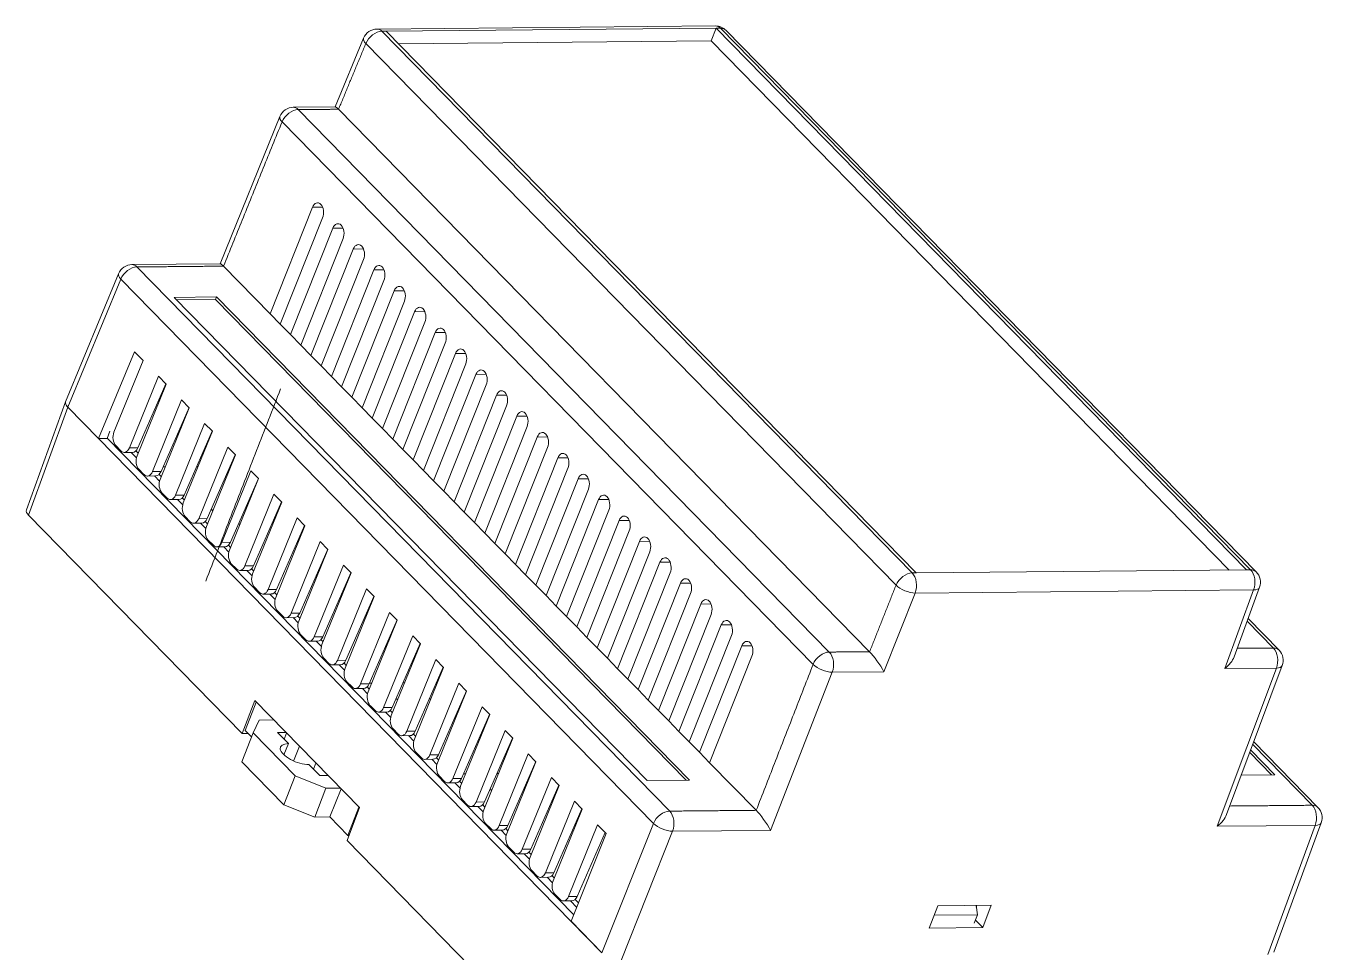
# Model space of a CAD drawing. Header units: millimetres. Extents: x -20636 to -19859, y 14357 to 14654.
# Drawn here: x -20469.1 to -20336.3, y 14415.5 to 14510.3 of the extents above; entities that cross this region are included whole.
import ezdxf

# ---------------------------------------------------------------- set-up
doc = ezdxf.new("R2010")
doc.units = ezdxf.units.MM
doc.layers.add('2', color=7, linetype='Continuous')

msp = doc.modelspace()

# ---------------------------------------------------------------- linework, layer by layer
at = {"layer": '2', "color": 7, "linetype": 'Continuous', "lineweight": 18}
for p, q in [((-20434.467, 14509.068), (-20437.383, 14502.017)), ((-20398.417, 14510.31), (-20433.094, 14509.994)), ((-20378.26, 14454.294), (-20432.588, 14509.76)), ((-20432.177, 14509.769), (-20398.333, 14510.077)), ((-20377.838, 14454.294), (-20432.176, 14509.768)), ((-20398.847, 14508.769), (-20398.333, 14510.077)), ((-20398.332, 14510.076), (-20343.995, 14454.602)), ((-20397.911, 14510.075), (-20343.583, 14454.611)), ((-20343.005, 14454.395), (-20397.332, 14509.859)), ((-20434.248, 14508.506), (-20379.921, 14453.041)), ((-20398.847, 14508.769), (-20430.912, 14508.478)), ((-20398.847, 14508.769), (-20345.772, 14454.584)), ((-20437.356, 14502.017), (-20441.673, 14501.978)), ((-20386.753, 14446.19), (-20441.166, 14501.742)), ((-20437.037, 14501.778), (-20382.627, 14446.229)), ((-20443.05, 14501.041), (-20449.17, 14485.949)), ((-20442.832, 14500.478), (-20388.417, 14444.925)), ((-20439.715, 14491.737), (-20444.051, 14480.835)), ((-20443.004, 14479.766), (-20438.667, 14490.667)), ((-20439.715, 14491.737), (-20438.671, 14491.746)), ((-20437.62, 14489.598), (-20441.957, 14478.697)), ((-20437.62, 14489.598), (-20436.576, 14489.608)), ((-20440.909, 14477.628), (-20436.573, 14488.529)), ((-20435.525, 14487.46), (-20439.862, 14476.558)), ((-20435.525, 14487.46), (-20434.482, 14487.469)), ((-20449.144, 14485.95), (-20458.205, 14485.867)), ((-20403.109, 14429.9), (-20457.698, 14485.631)), ((-20448.827, 14485.711), (-20444.051, 14480.835)), ((-20438.815, 14475.489), (-20434.478, 14486.39)), ((-20433.431, 14485.321), (-20437.767, 14474.42)), ((-20433.431, 14485.321), (-20432.387, 14485.331)), ((-20459.578, 14484.941), (-20465, 14471.832)), ((-20459.359, 14484.379), (-20464.78, 14471.272)), ((-20459.359, 14484.379), (-20404.769, 14428.646)), ((-20436.72, 14473.351), (-20432.383, 14484.252)), ((-20453.871, 14482.514), (-20449.558, 14482.554)), ((-20453.871, 14482.514), (-20405.403, 14433.032)), ((-20449.657, 14482.301), (-20449.558, 14482.554)), ((-20401.09, 14433.071), (-20449.558, 14482.554)), ((-20431.336, 14483.183), (-20435.673, 14472.282)), ((-20431.336, 14483.183), (-20430.292, 14483.192)), ((-20453.627, 14482.264), (-20449.657, 14482.301)), ((-20449.657, 14482.301), (-20401.434, 14433.068)), ((-20434.625, 14471.212), (-20430.289, 14482.113)), ((-20444.051, 14480.835), (-20443.004, 14479.766)), ((-20429.241, 14481.044), (-20433.578, 14470.143)), ((-20432.531, 14469.074), (-20428.194, 14479.975)), ((-20429.241, 14481.044), (-20428.198, 14481.054)), ((-20443.004, 14479.766), (-20441.957, 14478.697)), ((-20441.957, 14478.697), (-20440.909, 14477.628)), ((-20427.147, 14478.906), (-20431.483, 14468.005)), ((-20427.147, 14478.906), (-20426.103, 14478.915)), ((-20440.909, 14477.628), (-20439.862, 14476.558)), ((-20430.436, 14466.935), (-20426.099, 14477.837)), ((-20457.945, 14476.939), (-20461.623, 14468.048)), ((-20460.051, 14468.71), (-20457.073, 14476.048)), ((-20457.945, 14476.939), (-20457.073, 14476.048)), ((-20439.862, 14476.558), (-20438.815, 14475.489)), ((-20425.052, 14476.767), (-20429.389, 14465.866)), ((-20425.052, 14476.767), (-20424.008, 14476.777)), ((-20438.815, 14475.489), (-20437.767, 14474.42)), ((-20428.341, 14464.797), (-20424.005, 14475.698)), ((-20422.957, 14474.629), (-20427.294, 14463.728)), ((-20422.957, 14474.629), (-20421.914, 14474.638)), ((-20455.494, 14474.436), (-20458.472, 14467.098)), ((-20457.683, 14466.292), (-20454.704, 14473.631)), ((-20454.726, 14473.652), (-20457.595, 14467.106)), ((-20455.494, 14474.436), (-20454.704, 14473.631)), ((-20437.767, 14474.42), (-20436.72, 14473.351)), ((-20436.72, 14473.351), (-20435.673, 14472.282)), ((-20426.247, 14462.658), (-20421.91, 14473.56)), ((-20453.126, 14472.019), (-20456.104, 14464.681)), ((-20453.126, 14472.019), (-20452.336, 14471.213)), ((-20435.673, 14472.282), (-20434.625, 14471.212)), ((-20420.863, 14472.49), (-20425.199, 14461.589)), ((-20420.863, 14472.49), (-20419.819, 14472.5)), ((-20465.006, 14471.822), (-20469.016, 14460.752)), ((-20464.782, 14471.272), (-20468.793, 14460.203)), ((-20464.782, 14471.272), (-20410.047, 14415.392)), ((-20461.623, 14468.048), (-20464.78, 14471.272)), ((-20455.43, 14471.842), (-20455.519, 14471.841)), ((-20455.315, 14463.875), (-20452.336, 14471.213)), ((-20452.358, 14471.234), (-20455.226, 14464.689)), ((-20434.625, 14471.212), (-20433.578, 14470.143)), ((-20424.152, 14460.52), (-20419.815, 14471.421)), ((-20450.757, 14469.601), (-20453.736, 14462.263)), ((-20450.757, 14469.601), (-20449.968, 14468.795)), ((-20433.578, 14470.143), (-20432.531, 14469.074)), ((-20418.768, 14470.352), (-20423.105, 14459.451)), ((-20422.057, 14458.381), (-20417.721, 14469.283)), ((-20418.768, 14470.352), (-20417.724, 14470.361)), ((-20460.76, 14468.056), (-20461.623, 14468.048)), ((-20460.46, 14468.811), (-20460.76, 14468.056)), ((-20460.744, 14468.095), (-20412.938, 14419.289)), ((-20452.946, 14461.457), (-20449.968, 14468.795)), ((-20449.989, 14468.817), (-20452.858, 14462.271)), ((-20432.531, 14469.074), (-20431.483, 14468.005)), ((-20431.483, 14468.005), (-20430.436, 14466.935)), ((-20416.673, 14468.213), (-20421.01, 14457.312)), ((-20416.673, 14468.213), (-20415.63, 14468.223)), ((-20459.341, 14466.792), (-20459.867, 14467.329)), ((-20459.001, 14466.636), (-20458.146, 14466.643)), ((-20458.472, 14467.098), (-20457.595, 14467.106)), ((-20458.282, 14466.642), (-20457.744, 14466.094)), ((-20457.795, 14466.805), (-20457.569, 14466.574)), ((-20448.389, 14467.183), (-20451.368, 14459.845)), ((-20448.389, 14467.183), (-20447.6, 14466.377)), ((-20430.436, 14466.935), (-20429.389, 14465.866)), ((-20419.963, 14456.243), (-20415.626, 14467.144)), ((-20450.578, 14459.039), (-20447.6, 14466.377)), ((-20447.621, 14466.399), (-20450.49, 14459.853)), ((-20429.389, 14465.866), (-20428.341, 14464.797)), ((-20414.579, 14466.075), (-20418.915, 14455.174)), ((-20414.579, 14466.075), (-20413.535, 14466.084)), ((-20456.973, 14464.374), (-20457.499, 14464.912)), ((-20456.633, 14464.218), (-20455.778, 14464.226)), ((-20456.104, 14464.681), (-20455.226, 14464.689)), ((-20455.913, 14464.224), (-20455.376, 14463.676)), ((-20455.427, 14464.387), (-20455.2, 14464.155)), ((-20455.024, 14465.149), (-20454.796, 14465.151)), ((-20451.583, 14465.18), (-20451.434, 14465.182)), ((-20446.021, 14464.765), (-20448.999, 14457.427)), ((-20448.21, 14456.621), (-20445.231, 14463.959)), ((-20445.253, 14463.981), (-20448.122, 14457.435)), ((-20446.021, 14464.765), (-20445.231, 14463.959)), ((-20428.341, 14464.797), (-20427.294, 14463.728)), ((-20417.868, 14454.104), (-20413.531, 14465.006)), ((-20412.484, 14463.936), (-20416.821, 14453.035)), ((-20412.484, 14463.936), (-20411.44, 14463.946)), ((-20427.294, 14463.728), (-20426.247, 14462.658)), ((-20426.247, 14462.658), (-20425.199, 14461.589)), ((-20415.773, 14451.966), (-20411.437, 14462.867)), ((-20454.604, 14461.957), (-20455.131, 14462.494)), ((-20454.265, 14461.8), (-20453.41, 14461.808)), ((-20453.736, 14462.263), (-20452.858, 14462.271)), ((-20453.544, 14461.806), (-20453.008, 14461.258)), ((-20453.058, 14461.969), (-20452.832, 14461.738)), ((-20443.653, 14462.347), (-20446.631, 14455.009)), ((-20445.842, 14454.203), (-20442.863, 14461.541)), ((-20442.885, 14461.563), (-20445.753, 14455.017)), ((-20443.653, 14462.347), (-20442.863, 14461.541)), ((-20425.199, 14461.589), (-20424.152, 14460.52)), ((-20410.389, 14461.798), (-20414.726, 14450.897)), ((-20410.389, 14461.798), (-20409.346, 14461.807)), ((-20446.899, 14437.851), (-20468.793, 14460.203)), ((-20452.236, 14459.539), (-20452.762, 14460.076)), ((-20441.284, 14459.929), (-20444.263, 14452.591)), ((-20441.284, 14459.929), (-20440.495, 14459.124)), ((-20424.152, 14460.52), (-20423.105, 14459.451)), ((-20413.679, 14449.827), (-20409.342, 14460.729)), ((-20451.896, 14459.382), (-20451.042, 14459.39)), ((-20451.368, 14459.845), (-20450.49, 14459.853)), ((-20451.176, 14459.388), (-20450.64, 14458.841)), ((-20450.69, 14459.551), (-20450.464, 14459.32)), ((-20443.473, 14451.785), (-20440.495, 14459.124)), ((-20440.516, 14459.145), (-20443.385, 14452.599)), ((-20423.105, 14459.451), (-20422.057, 14458.381)), ((-20408.295, 14459.659), (-20412.631, 14448.758)), ((-20408.295, 14459.659), (-20407.251, 14459.669)), ((-20449.868, 14457.121), (-20450.394, 14457.658)), ((-20448.999, 14457.427), (-20448.122, 14457.435)), ((-20438.916, 14457.512), (-20441.894, 14450.174)), ((-20438.916, 14457.512), (-20438.127, 14456.706)), ((-20422.057, 14458.381), (-20421.01, 14457.312)), ((-20421.01, 14457.312), (-20419.963, 14456.243)), ((-20411.584, 14447.689), (-20407.248, 14458.59)), ((-20406.2, 14457.521), (-20410.537, 14446.62)), ((-20406.2, 14457.521), (-20405.156, 14457.53)), ((-20449.528, 14456.964), (-20448.673, 14456.972)), ((-20448.808, 14456.97), (-20448.272, 14456.423)), ((-20448.322, 14457.134), (-20448.095, 14456.902)), ((-20441.105, 14449.368), (-20438.127, 14456.706)), ((-20438.148, 14456.727), (-20441.017, 14450.182)), ((-20419.963, 14456.243), (-20418.915, 14455.174)), ((-20409.489, 14445.55), (-20405.153, 14456.452)), ((-20447.5, 14454.703), (-20448.026, 14455.24)), ((-20446.631, 14455.009), (-20445.753, 14455.017)), ((-20445.953, 14454.715), (-20445.727, 14454.484)), ((-20436.548, 14455.094), (-20439.526, 14447.756)), ((-20436.548, 14455.094), (-20435.758, 14454.288)), ((-20418.915, 14455.174), (-20417.868, 14454.104)), ((-20404.106, 14455.382), (-20408.442, 14444.481)), ((-20404.106, 14455.382), (-20403.062, 14455.392)), ((-20447.16, 14454.546), (-20446.305, 14454.554)), ((-20446.44, 14454.553), (-20445.904, 14454.005)), ((-20438.737, 14446.95), (-20435.758, 14454.288)), ((-20435.78, 14454.31), (-20438.649, 14447.764)), ((-20417.868, 14454.104), (-20416.821, 14453.035)), ((-20407.395, 14443.412), (-20403.058, 14454.313)), ((-20343.994, 14454.6), (-20377.837, 14454.292)), ((-20445.131, 14452.285), (-20445.658, 14452.823)), ((-20444.791, 14452.129), (-20443.937, 14452.136)), ((-20444.263, 14452.591), (-20443.385, 14452.599)), ((-20444.072, 14452.135), (-20443.535, 14451.587)), ((-20443.585, 14452.298), (-20443.359, 14452.067)), ((-20434.179, 14452.676), (-20437.158, 14445.338)), ((-20434.179, 14452.676), (-20433.39, 14451.87)), ((-20416.821, 14453.035), (-20415.773, 14451.966)), ((-20415.773, 14451.966), (-20414.726, 14450.897)), ((-20402.011, 14453.244), (-20406.347, 14442.343)), ((-20405.3, 14441.273), (-20400.964, 14452.175)), ((-20402.011, 14453.244), (-20400.967, 14453.253)), ((-20377.96, 14452.235), (-20381.168, 14444.178)), ((-20377.96, 14452.235), (-20343.282, 14452.551)), ((-20346.231, 14444.496), (-20343.282, 14452.551)), ((-20345.28, 14445.692), (-20342.668, 14452.83)), ((-20436.369, 14444.532), (-20433.39, 14451.87)), ((-20433.411, 14451.892), (-20436.28, 14445.346)), ((-20414.726, 14450.897), (-20413.679, 14449.827)), ((-20399.916, 14451.105), (-20404.253, 14440.204)), ((-20399.916, 14451.105), (-20398.873, 14451.115)), ((-20442.763, 14449.867), (-20443.289, 14450.405)), ((-20442.423, 14449.711), (-20441.568, 14449.719)), ((-20441.894, 14450.174), (-20441.017, 14450.182)), ((-20441.703, 14449.717), (-20441.167, 14449.169)), ((-20441.217, 14449.88), (-20440.99, 14449.648)), ((-20431.811, 14450.258), (-20434.79, 14442.92)), ((-20434, 14442.114), (-20431.022, 14449.452)), ((-20431.043, 14449.474), (-20433.912, 14442.928)), ((-20431.811, 14450.258), (-20431.022, 14449.452)), ((-20413.679, 14449.827), (-20412.631, 14448.758)), ((-20403.205, 14439.135), (-20398.869, 14450.036)), ((-20343.941, 14449.352), (-20341.249, 14446.604)), ((-20340.67, 14446.388), (-20343.841, 14449.626)), ((-20440.395, 14447.45), (-20440.921, 14447.987)), ((-20412.631, 14448.758), (-20411.584, 14447.689)), ((-20397.822, 14448.967), (-20402.158, 14438.066)), ((-20397.822, 14448.967), (-20396.778, 14448.976)), ((-20440.055, 14447.293), (-20439.2, 14447.301)), ((-20439.526, 14447.756), (-20438.649, 14447.764)), ((-20439.335, 14447.299), (-20438.799, 14446.751)), ((-20438.848, 14447.462), (-20438.622, 14447.231)), ((-20429.443, 14447.84), (-20432.421, 14440.502)), ((-20431.632, 14439.696), (-20428.653, 14447.034)), ((-20428.675, 14447.056), (-20431.544, 14440.51)), ((-20429.443, 14447.84), (-20428.653, 14447.034)), ((-20411.584, 14447.689), (-20410.537, 14446.62)), ((-20401.111, 14436.996), (-20396.774, 14447.898)), ((-20395.727, 14446.828), (-20400.063, 14435.927)), ((-20395.727, 14446.828), (-20394.683, 14446.838)), ((-20438.027, 14445.032), (-20438.553, 14445.569)), ((-20437.158, 14445.338), (-20436.28, 14445.346)), ((-20427.075, 14445.422), (-20430.053, 14438.084)), ((-20427.075, 14445.422), (-20426.285, 14444.617)), ((-20410.537, 14446.62), (-20409.489, 14445.55)), ((-20409.489, 14445.55), (-20408.442, 14444.481)), ((-20399.016, 14434.858), (-20394.68, 14445.759)), ((-20437.687, 14444.875), (-20436.832, 14444.883)), ((-20436.967, 14444.881), (-20436.43, 14444.334)), ((-20436.48, 14445.044), (-20436.254, 14444.813)), ((-20429.264, 14437.278), (-20426.285, 14444.617)), ((-20426.307, 14444.638), (-20429.175, 14438.092)), ((-20408.442, 14444.481), (-20407.395, 14443.412)), ((-20386.451, 14444.13), (-20392.772, 14427.931)), ((-20386.451, 14444.13), (-20381.168, 14444.178)), ((-20347.007, 14428.348), (-20340.948, 14444.544)), ((-20346.231, 14444.496), (-20340.948, 14444.544)), ((-20346.051, 14429.54), (-20340.337, 14444.813)), ((-20435.658, 14442.614), (-20436.185, 14443.151)), ((-20434.79, 14442.92), (-20433.912, 14442.928)), ((-20433.875, 14443.011), (-20433.635, 14443.014)), ((-20430.434, 14443.043), (-20430.273, 14443.044)), ((-20424.706, 14443.005), (-20427.685, 14435.667)), ((-20426.992, 14443.074), (-20426.911, 14443.075)), ((-20424.706, 14443.005), (-20423.917, 14442.199)), ((-20407.395, 14443.412), (-20406.347, 14442.343)), ((-20435.318, 14442.457), (-20434.464, 14442.465)), ((-20434.599, 14442.464), (-20434.063, 14441.917)), ((-20434.113, 14442.627), (-20433.887, 14442.396)), ((-20431.173, 14441.355), (-20430.958, 14441.357)), ((-20427.732, 14441.387), (-20427.596, 14441.388)), ((-20426.895, 14434.861), (-20423.917, 14442.199)), ((-20423.938, 14442.22), (-20426.807, 14435.675)), ((-20424.29, 14441.418), (-20424.234, 14441.419)), ((-20423.924, 14442.206), (-20424.175, 14441.563)), ((-20406.347, 14442.343), (-20405.3, 14441.273)), ((-20446.899, 14437.851), (-20445.632, 14441.224)), ((-20445.471, 14441.059), (-20446.599, 14438.165)), ((-20434.896, 14430.263), (-20445.632, 14441.224)), ((-20433.29, 14440.196), (-20433.816, 14440.733)), ((-20432.95, 14440.039), (-20432.095, 14440.047)), ((-20432.421, 14440.502), (-20431.544, 14440.51)), ((-20432.231, 14440.047), (-20431.695, 14439.499)), ((-20431.745, 14440.21), (-20431.518, 14439.978)), ((-20422.338, 14440.587), (-20425.317, 14433.249)), ((-20422.338, 14440.587), (-20421.549, 14439.781)), ((-20405.3, 14441.273), (-20404.253, 14440.204)), ((-20404.253, 14440.204), (-20403.205, 14439.135)), ((-20445.175, 14439.222), (-20445.794, 14437.915)), ((-20443.685, 14439.236), (-20445.175, 14439.222)), ((-20424.527, 14432.443), (-20421.549, 14439.781)), ((-20421.57, 14439.803), (-20424.439, 14433.257)), ((-20403.205, 14439.135), (-20402.158, 14438.066)), ((-20445.794, 14437.915), (-20446.944, 14434.964)), ((-20446.899, 14437.851), (-20446.296, 14437.856)), ((-20446.599, 14438.165), (-20445.953, 14437.506)), ((-20441.478, 14433.509), (-20445.794, 14437.915)), ((-20443.284, 14437.938), (-20442.422, 14437.946)), ((-20443.284, 14437.938), (-20442.179, 14436.81)), ((-20442.614, 14437.253), (-20442.366, 14437.889)), ((-20430.922, 14437.778), (-20431.448, 14438.316)), ((-20430.582, 14437.622), (-20429.727, 14437.629)), ((-20430.053, 14438.084), (-20429.175, 14438.092)), ((-20429.863, 14437.629), (-20429.326, 14437.081)), ((-20429.376, 14437.791), (-20429.15, 14437.56)), ((-20419.97, 14438.169), (-20422.948, 14430.831)), ((-20422.159, 14430.025), (-20419.18, 14437.363)), ((-20419.202, 14437.385), (-20422.071, 14430.839)), ((-20419.97, 14438.169), (-20419.18, 14437.363)), ((-20402.158, 14438.066), (-20401.111, 14436.996)), ((-20442.179, 14436.81), (-20442.629, 14435.656)), ((-20441.05, 14436.546), (-20441.641, 14435.029)), ((-20401.111, 14436.996), (-20400.063, 14435.927)), ((-20341.099, 14433.617), (-20343.579, 14436.148)), ((-20343.365, 14436.72), (-20337.273, 14430.5)), ((-20336.693, 14430.283), (-20343.264, 14436.991)), ((-20446.944, 14434.964), (-20442.629, 14430.558)), ((-20439.614, 14434.191), (-20439.366, 14434.826)), ((-20428.553, 14435.36), (-20429.08, 14435.898)), ((-20428.214, 14435.204), (-20427.359, 14435.212)), ((-20427.685, 14435.667), (-20426.807, 14435.675)), ((-20427.494, 14435.21), (-20426.958, 14434.663)), ((-20427.008, 14435.374), (-20426.782, 14435.143)), ((-20417.602, 14435.751), (-20420.58, 14428.413)), ((-20419.791, 14427.607), (-20416.812, 14434.945)), ((-20416.834, 14434.967), (-20419.702, 14428.421)), ((-20417.602, 14435.751), (-20416.812, 14434.945)), ((-20400.063, 14435.927), (-20399.016, 14434.858)), ((-20399.016, 14434.858), (-20394.241, 14429.983)), ((-20343.675, 14435.893), (-20341.443, 14433.614)), ((-20442.629, 14430.558), (-20441.478, 14433.509)), ((-20441.478, 14433.509), (-20438.333, 14432.237)), ((-20440.074, 14434.661), (-20438.969, 14433.532)), ((-20438.969, 14433.532), (-20438.106, 14433.54)), ((-20426.185, 14432.943), (-20426.711, 14433.48)), ((-20424.007, 14433.723), (-20424.235, 14433.721)), ((-20420.646, 14433.753), (-20420.794, 14433.752)), ((-20417.284, 14433.784), (-20417.352, 14433.783)), ((-20341.099, 14433.617), (-20344.537, 14433.585)), ((-20438.333, 14432.237), (-20439.483, 14429.285)), ((-20436.843, 14432.251), (-20438.333, 14432.237)), ((-20436.787, 14432.194), (-20437.915, 14429.3)), ((-20425.845, 14432.786), (-20424.991, 14432.794)), ((-20425.317, 14433.249), (-20424.439, 14433.257)), ((-20425.126, 14432.793), (-20424.59, 14432.245)), ((-20424.64, 14432.956), (-20424.413, 14432.724)), ((-20421.33, 14432.067), (-20421.533, 14432.065)), ((-20415.233, 14433.333), (-20418.212, 14425.995)), ((-20417.968, 14432.097), (-20418.092, 14432.096)), ((-20417.422, 14425.189), (-20414.444, 14432.527)), ((-20414.465, 14432.549), (-20417.334, 14426.003)), ((-20415.233, 14433.333), (-20414.444, 14432.527)), ((-20414.606, 14432.128), (-20414.65, 14432.128)), ((-20401.09, 14433.071), (-20405.403, 14433.032)), ((-20423.817, 14430.525), (-20424.343, 14431.062)), ((-20422.948, 14430.831), (-20422.071, 14430.839)), ((-20412.865, 14430.916), (-20415.843, 14423.577)), ((-20412.865, 14430.916), (-20412.076, 14430.11)), ((-20439.483, 14429.285), (-20442.629, 14430.558)), ((-20436.162, 14426.89), (-20434.896, 14430.263)), ((-20434.945, 14430.313), (-20436.073, 14427.419)), ((-20423.477, 14430.368), (-20422.622, 14430.376)), ((-20422.758, 14430.375), (-20422.222, 14429.828)), ((-20422.271, 14430.538), (-20422.045, 14430.307)), ((-20415.054, 14422.771), (-20412.076, 14430.11)), ((-20412.097, 14430.131), (-20414.966, 14423.585)), ((-20439.483, 14429.285), (-20437.915, 14429.3)), ((-20437.915, 14429.3), (-20436.073, 14427.419)), ((-20421.449, 14428.107), (-20421.975, 14428.644)), ((-20420.58, 14428.413), (-20419.702, 14428.421)), ((-20419.903, 14428.12), (-20419.677, 14427.889)), ((-20410.497, 14428.498), (-20413.475, 14421.16)), ((-20410.497, 14428.498), (-20409.624, 14427.607)), ((-20410.047, 14415.393), (-20404.769, 14428.646)), ((-20347.007, 14428.348), (-20336.971, 14428.439)), ((-20341.817, 14415.201), (-20336.971, 14428.439)), ((-20341.207, 14415.467), (-20336.356, 14428.718)), ((-20436.162, 14426.89), (-20414.268, 14404.537)), ((-20436.073, 14427.419), (-20435.963, 14427.42)), ((-20421.109, 14427.95), (-20420.254, 14427.958)), ((-20420.39, 14427.957), (-20419.853, 14427.41)), ((-20409.624, 14427.607), (-20413.205, 14418.617)), ((-20409.729, 14427.713), (-20412.598, 14421.168)), ((-20402.808, 14427.84), (-20408.081, 14414.598)), ((-20402.808, 14427.84), (-20392.772, 14427.931)), ((-20419.08, 14425.689), (-20419.607, 14426.226)), ((-20418.74, 14425.533), (-20417.886, 14425.54)), ((-20418.212, 14425.995), (-20417.334, 14426.003)), ((-20418.022, 14425.54), (-20417.485, 14424.992)), ((-20417.535, 14425.703), (-20417.308, 14425.471)), ((-20416.712, 14423.271), (-20417.238, 14423.809)), ((-20416.372, 14423.115), (-20415.518, 14423.122)), ((-20415.843, 14423.577), (-20414.966, 14423.585)), ((-20415.653, 14423.122), (-20415.116, 14422.574)), ((-20415.166, 14423.284), (-20414.94, 14423.053)), ((-20414.344, 14420.853), (-20414.87, 14421.391)), ((-20414.004, 14420.697), (-20413.149, 14420.705)), ((-20413.475, 14421.16), (-20412.598, 14421.168)), ((-20413.285, 14420.704), (-20412.637, 14420.042)), ((-20412.798, 14420.867), (-20412.451, 14420.512)), ((-20376.527, 14417.927), (-20375.652, 14420.217)), ((-20375.652, 14420.217), (-20370.163, 14420.267)), ((-20371.716, 14420.253), (-20371.577, 14419.281)), ((-20371.625, 14420.253), (-20371.691, 14420.081)), ((-20370.163, 14420.267), (-20371.038, 14417.977)), ((-20371.577, 14419.281), (-20376.025, 14419.241)), ((-20371.577, 14419.281), (-20371.905, 14418.438)), ((-20410.047, 14415.393), (-20413.205, 14418.617)), ((-20371.038, 14417.977), (-20376.527, 14417.927)), ((-20371.787, 14418.742), (-20371.038, 14417.977))]:
    msp.add_line(p, q, dxfattribs=at)
for points in [[(-20432.588, 14509.76), (-20432.58, 14509.76), (-20432.572, 14509.76), (-20432.563, 14509.76), (-20432.555, 14509.76), (-20432.547, 14509.761), (-20432.539, 14509.761), (-20432.53, 14509.761), (-20432.522, 14509.761), (-20432.514, 14509.761), (-20432.506, 14509.761), (-20432.497, 14509.762), (-20432.489, 14509.762), (-20432.481, 14509.762), (-20432.473, 14509.762), (-20432.464, 14509.762), (-20432.456, 14509.762), (-20432.448, 14509.763), (-20432.44, 14509.763), (-20432.432, 14509.763), (-20432.423, 14509.763), (-20432.415, 14509.763), (-20432.407, 14509.763), (-20432.399, 14509.764), (-20432.39, 14509.764), (-20432.382, 14509.764), (-20432.374, 14509.764), (-20432.366, 14509.764), (-20432.357, 14509.764), (-20432.349, 14509.765), (-20432.341, 14509.765), (-20432.333, 14509.765), (-20432.324, 14509.765), (-20432.316, 14509.765), (-20432.308, 14509.765), (-20432.3, 14509.766), (-20432.291, 14509.766), (-20432.283, 14509.766), (-20432.275, 14509.766), (-20432.267, 14509.766), (-20432.258, 14509.766), (-20432.25, 14509.767), (-20432.242, 14509.767), (-20432.234, 14509.767), (-20432.225, 14509.767), (-20432.217, 14509.767), (-20432.209, 14509.767), (-20432.201, 14509.768), (-20432.192, 14509.768), (-20432.184, 14509.768), (-20432.176, 14509.768)], [(-20398.332, 14510.076), (-20398.324, 14510.076), (-20398.315, 14510.076), (-20398.307, 14510.076), (-20398.299, 14510.076), (-20398.29, 14510.076), (-20398.282, 14510.076), (-20398.273, 14510.076), (-20398.265, 14510.076), (-20398.256, 14510.076), (-20398.248, 14510.076), (-20398.24, 14510.076), (-20398.231, 14510.076), (-20398.223, 14510.076), (-20398.214, 14510.076), (-20398.206, 14510.076), (-20398.197, 14510.076), (-20398.189, 14510.076), (-20398.181, 14510.076), (-20398.172, 14510.076), (-20398.164, 14510.076), (-20398.155, 14510.076), (-20398.147, 14510.076), (-20398.139, 14510.076), (-20398.13, 14510.076), (-20398.122, 14510.076), (-20398.113, 14510.076), (-20398.105, 14510.076), (-20398.096, 14510.076), (-20398.088, 14510.076), (-20398.08, 14510.076), (-20398.071, 14510.076), (-20398.063, 14510.076), (-20398.054, 14510.076), (-20398.046, 14510.076), (-20398.037, 14510.076), (-20398.029, 14510.076), (-20398.021, 14510.075), (-20398.012, 14510.075), (-20398.004, 14510.075), (-20397.995, 14510.075), (-20397.987, 14510.075), (-20397.978, 14510.075), (-20397.97, 14510.075), (-20397.962, 14510.075), (-20397.953, 14510.075), (-20397.945, 14510.075), (-20397.936, 14510.075), (-20397.928, 14510.075), (-20397.919, 14510.075), (-20397.911, 14510.075)], [(-20434.248, 14508.506), (-20434.304, 14508.371), (-20434.36, 14508.236), (-20434.415, 14508.102), (-20434.471, 14507.967), (-20434.527, 14507.833), (-20434.583, 14507.698), (-20434.639, 14507.564), (-20434.694, 14507.429), (-20434.75, 14507.295), (-20434.806, 14507.16), (-20434.862, 14507.026), (-20434.917, 14506.891), (-20434.973, 14506.756), (-20435.029, 14506.622), (-20435.085, 14506.487), (-20435.141, 14506.353), (-20435.196, 14506.218), (-20435.252, 14506.084), (-20435.308, 14505.949), (-20435.364, 14505.815), (-20435.42, 14505.68), (-20435.475, 14505.546), (-20435.531, 14505.411), (-20435.587, 14505.276), (-20435.643, 14505.142), (-20435.698, 14505.007), (-20435.754, 14504.873), (-20435.81, 14504.738), (-20435.866, 14504.604), (-20435.922, 14504.469), (-20435.977, 14504.335), (-20436.033, 14504.2), (-20436.089, 14504.066), (-20436.145, 14503.931), (-20436.201, 14503.796), (-20436.256, 14503.662), (-20436.312, 14503.527), (-20436.368, 14503.393), (-20436.424, 14503.258), (-20436.479, 14503.124), (-20436.535, 14502.989), (-20436.591, 14502.855), (-20436.647, 14502.72), (-20436.703, 14502.586), (-20436.758, 14502.451), (-20436.814, 14502.316), (-20436.87, 14502.182), (-20436.926, 14502.047), (-20436.982, 14501.913), (-20437.037, 14501.778)], [(-20437.037, 14501.778), (-20437.12, 14501.777), (-20437.203, 14501.777), (-20437.285, 14501.776), (-20437.368, 14501.775), (-20437.45, 14501.775), (-20437.533, 14501.774), (-20437.615, 14501.773), (-20437.698, 14501.772), (-20437.781, 14501.772), (-20437.863, 14501.771), (-20437.946, 14501.77), (-20438.028, 14501.77), (-20438.111, 14501.769), (-20438.193, 14501.768), (-20438.276, 14501.767), (-20438.359, 14501.767), (-20438.441, 14501.766), (-20438.524, 14501.765), (-20438.606, 14501.764), (-20438.689, 14501.764), (-20438.771, 14501.763), (-20438.854, 14501.762), (-20438.937, 14501.762), (-20439.019, 14501.761), (-20439.102, 14501.76), (-20439.184, 14501.759), (-20439.267, 14501.759), (-20439.349, 14501.758), (-20439.432, 14501.757), (-20439.515, 14501.756), (-20439.597, 14501.756), (-20439.68, 14501.755), (-20439.762, 14501.754), (-20439.845, 14501.754), (-20439.927, 14501.753), (-20440.01, 14501.752), (-20440.093, 14501.751), (-20440.175, 14501.751), (-20440.258, 14501.75), (-20440.34, 14501.749), (-20440.423, 14501.749), (-20440.505, 14501.748), (-20440.588, 14501.747), (-20440.671, 14501.746), (-20440.753, 14501.746), (-20440.836, 14501.745), (-20440.918, 14501.744), (-20441.001, 14501.743), (-20441.083, 14501.743), (-20441.166, 14501.742)], [(-20442.832, 14500.478), (-20442.952, 14500.183), (-20443.071, 14499.887), (-20443.191, 14499.592), (-20443.311, 14499.297), (-20443.431, 14499.001), (-20443.551, 14498.706), (-20443.671, 14498.411), (-20443.791, 14498.115), (-20443.911, 14497.82), (-20444.031, 14497.525), (-20444.151, 14497.229), (-20444.27, 14496.934), (-20444.39, 14496.639), (-20444.51, 14496.343), (-20444.63, 14496.048), (-20444.75, 14495.753), (-20444.87, 14495.457), (-20444.99, 14495.162), (-20445.11, 14494.867), (-20445.23, 14494.571), (-20445.35, 14494.276), (-20445.469, 14493.98), (-20445.589, 14493.685), (-20445.709, 14493.39), (-20445.829, 14493.094), (-20445.949, 14492.799), (-20446.069, 14492.504), (-20446.189, 14492.208), (-20446.309, 14491.913), (-20446.429, 14491.618), (-20446.548, 14491.322), (-20446.668, 14491.027), (-20446.788, 14490.732), (-20446.908, 14490.436), (-20447.028, 14490.141), (-20447.148, 14489.846), (-20447.268, 14489.55), (-20447.388, 14489.255), (-20447.508, 14488.96), (-20447.628, 14488.664), (-20447.747, 14488.369), (-20447.867, 14488.074), (-20447.987, 14487.778), (-20448.107, 14487.483), (-20448.227, 14487.187), (-20448.347, 14486.892), (-20448.467, 14486.597), (-20448.587, 14486.301), (-20448.707, 14486.006), (-20448.827, 14485.711)], [(-20448.827, 14485.711), (-20449.004, 14485.709), (-20449.181, 14485.708), (-20449.359, 14485.706), (-20449.536, 14485.704), (-20449.714, 14485.703), (-20449.891, 14485.701), (-20450.069, 14485.7), (-20450.246, 14485.698), (-20450.423, 14485.696), (-20450.601, 14485.695), (-20450.778, 14485.693), (-20450.956, 14485.692), (-20451.133, 14485.69), (-20451.311, 14485.688), (-20451.488, 14485.687), (-20451.665, 14485.685), (-20451.843, 14485.684), (-20452.02, 14485.682), (-20452.198, 14485.681), (-20452.375, 14485.679), (-20452.552, 14485.677), (-20452.73, 14485.676), (-20452.907, 14485.674), (-20453.085, 14485.673), (-20453.262, 14485.671), (-20453.44, 14485.669), (-20453.617, 14485.668), (-20453.794, 14485.666), (-20453.972, 14485.665), (-20454.149, 14485.663), (-20454.327, 14485.662), (-20454.504, 14485.66), (-20454.682, 14485.658), (-20454.859, 14485.657), (-20455.036, 14485.655), (-20455.214, 14485.654), (-20455.391, 14485.652), (-20455.569, 14485.65), (-20455.746, 14485.649), (-20455.924, 14485.647), (-20456.101, 14485.646), (-20456.278, 14485.644), (-20456.456, 14485.643), (-20456.633, 14485.641), (-20456.811, 14485.639), (-20456.988, 14485.638), (-20457.166, 14485.636), (-20457.343, 14485.635), (-20457.52, 14485.633), (-20457.698, 14485.631)], [(-20442.982, 14473.133), (-20443.135, 14472.739), (-20443.288, 14472.346), (-20443.442, 14471.952), (-20443.595, 14471.559), (-20443.748, 14471.165), (-20443.902, 14470.771), (-20444.055, 14470.378), (-20444.208, 14469.984), (-20444.362, 14469.591), (-20444.515, 14469.197), (-20444.669, 14468.804), (-20444.822, 14468.41), (-20444.975, 14468.017), (-20445.129, 14467.623), (-20445.282, 14467.23), (-20445.435, 14466.836), (-20445.589, 14466.443), (-20445.742, 14466.049), (-20445.895, 14465.656), (-20446.049, 14465.262), (-20446.202, 14464.869), (-20446.356, 14464.475), (-20446.509, 14464.082), (-20446.662, 14463.688), (-20446.816, 14463.294), (-20446.969, 14462.901), (-20447.122, 14462.507), (-20447.276, 14462.114), (-20447.429, 14461.72), (-20447.582, 14461.327), (-20447.736, 14460.933), (-20447.889, 14460.54), (-20448.043, 14460.146), (-20448.196, 14459.753), (-20448.349, 14459.359), (-20448.503, 14458.966), (-20448.656, 14458.572), (-20448.809, 14458.179), (-20448.963, 14457.785), (-20449.116, 14457.392), (-20449.27, 14456.998), (-20449.423, 14456.605), (-20449.576, 14456.211), (-20449.73, 14455.817), (-20449.883, 14455.424), (-20450.036, 14455.03), (-20450.19, 14454.637), (-20450.343, 14454.243), (-20450.496, 14453.85), (-20450.65, 14453.456)], [(-20377.838, 14454.294), (-20377.847, 14454.294), (-20377.855, 14454.294), (-20377.864, 14454.294), (-20377.872, 14454.294), (-20377.881, 14454.294), (-20377.889, 14454.294), (-20377.897, 14454.294), (-20377.906, 14454.294), (-20377.914, 14454.294), (-20377.923, 14454.294), (-20377.931, 14454.294), (-20377.94, 14454.294), (-20377.948, 14454.294), (-20377.956, 14454.294), (-20377.965, 14454.294), (-20377.973, 14454.294), (-20377.982, 14454.294), (-20377.99, 14454.294), (-20377.998, 14454.294), (-20378.007, 14454.294), (-20378.015, 14454.294), (-20378.024, 14454.294), (-20378.032, 14454.294), (-20378.041, 14454.294), (-20378.049, 14454.294), (-20378.057, 14454.294), (-20378.066, 14454.294), (-20378.074, 14454.294), (-20378.083, 14454.294), (-20378.091, 14454.294), (-20378.1, 14454.294), (-20378.108, 14454.294), (-20378.116, 14454.294), (-20378.125, 14454.294), (-20378.133, 14454.294), (-20378.142, 14454.294), (-20378.15, 14454.294), (-20378.159, 14454.294), (-20378.167, 14454.294), (-20378.175, 14454.294), (-20378.184, 14454.294), (-20378.192, 14454.294), (-20378.201, 14454.294), (-20378.209, 14454.294), (-20378.218, 14454.294), (-20378.226, 14454.294), (-20378.234, 14454.294), (-20378.243, 14454.294), (-20378.251, 14454.294), (-20378.26, 14454.294)], [(-20343.582, 14454.61), (-20343.591, 14454.61), (-20343.599, 14454.61), (-20343.607, 14454.609), (-20343.615, 14454.609), (-20343.624, 14454.609), (-20343.632, 14454.609), (-20343.64, 14454.609), (-20343.648, 14454.609), (-20343.657, 14454.608), (-20343.665, 14454.608), (-20343.673, 14454.608), (-20343.681, 14454.608), (-20343.69, 14454.608), (-20343.698, 14454.608), (-20343.706, 14454.607), (-20343.714, 14454.607), (-20343.723, 14454.607), (-20343.731, 14454.607), (-20343.739, 14454.607), (-20343.747, 14454.607), (-20343.756, 14454.606), (-20343.764, 14454.606), (-20343.772, 14454.606), (-20343.78, 14454.606), (-20343.789, 14454.606), (-20343.797, 14454.606), (-20343.805, 14454.605), (-20343.813, 14454.605), (-20343.822, 14454.605), (-20343.83, 14454.605), (-20343.838, 14454.605), (-20343.846, 14454.605), (-20343.855, 14454.604), (-20343.863, 14454.604), (-20343.871, 14454.604), (-20343.879, 14454.604), (-20343.888, 14454.604), (-20343.896, 14454.604), (-20343.904, 14454.603), (-20343.912, 14454.603), (-20343.921, 14454.603), (-20343.929, 14454.603), (-20343.937, 14454.603), (-20343.945, 14454.603), (-20343.954, 14454.602), (-20343.962, 14454.602), (-20343.97, 14454.602), (-20343.978, 14454.602), (-20343.987, 14454.602), (-20343.995, 14454.602)], [(-20382.627, 14446.229), (-20382.573, 14446.366), (-20382.519, 14446.502), (-20382.465, 14446.638), (-20382.411, 14446.774), (-20382.356, 14446.911), (-20382.302, 14447.047), (-20382.248, 14447.183), (-20382.194, 14447.319), (-20382.14, 14447.456), (-20382.086, 14447.592), (-20382.032, 14447.728), (-20381.978, 14447.864), (-20381.923, 14448), (-20381.869, 14448.137), (-20381.815, 14448.273), (-20381.761, 14448.409), (-20381.707, 14448.545), (-20381.653, 14448.682), (-20381.599, 14448.818), (-20381.545, 14448.954), (-20381.49, 14449.09), (-20381.436, 14449.227), (-20381.382, 14449.363), (-20381.328, 14449.499), (-20381.274, 14449.635), (-20381.22, 14449.772), (-20381.166, 14449.908), (-20381.112, 14450.044), (-20381.057, 14450.18), (-20381.003, 14450.317), (-20380.949, 14450.453), (-20380.895, 14450.589), (-20380.841, 14450.725), (-20380.787, 14450.862), (-20380.733, 14450.998), (-20380.679, 14451.134), (-20380.624, 14451.27), (-20380.57, 14451.407), (-20380.516, 14451.543), (-20380.462, 14451.679), (-20380.408, 14451.815), (-20380.354, 14451.951), (-20380.3, 14452.088), (-20380.245, 14452.224), (-20380.191, 14452.36), (-20380.137, 14452.496), (-20380.083, 14452.633), (-20380.029, 14452.769), (-20379.975, 14452.905), (-20379.921, 14453.041)], [(-20382.627, 14446.229), (-20382.71, 14446.229), (-20382.792, 14446.228), (-20382.875, 14446.227), (-20382.957, 14446.226), (-20383.04, 14446.225), (-20383.122, 14446.225), (-20383.205, 14446.224), (-20383.287, 14446.223), (-20383.37, 14446.222), (-20383.452, 14446.221), (-20383.535, 14446.221), (-20383.617, 14446.22), (-20383.7, 14446.219), (-20383.782, 14446.218), (-20383.865, 14446.218), (-20383.947, 14446.217), (-20384.03, 14446.216), (-20384.112, 14446.215), (-20384.195, 14446.214), (-20384.277, 14446.214), (-20384.36, 14446.213), (-20384.443, 14446.212), (-20384.525, 14446.211), (-20384.608, 14446.211), (-20384.69, 14446.21), (-20384.773, 14446.209), (-20384.855, 14446.208), (-20384.938, 14446.207), (-20385.02, 14446.207), (-20385.103, 14446.206), (-20385.185, 14446.205), (-20385.268, 14446.204), (-20385.35, 14446.204), (-20385.433, 14446.203), (-20385.515, 14446.202), (-20385.598, 14446.201), (-20385.68, 14446.2), (-20385.763, 14446.2), (-20385.845, 14446.199), (-20385.928, 14446.198), (-20386.01, 14446.197), (-20386.093, 14446.196), (-20386.175, 14446.196), (-20386.258, 14446.195), (-20386.34, 14446.194), (-20386.423, 14446.193), (-20386.506, 14446.193), (-20386.588, 14446.192), (-20386.671, 14446.191), (-20386.753, 14446.19)], [(-20341.249, 14446.604), (-20341.324, 14446.604), (-20341.398, 14446.603), (-20341.472, 14446.602), (-20341.546, 14446.602), (-20341.62, 14446.601), (-20341.694, 14446.6), (-20341.769, 14446.6), (-20341.843, 14446.599), (-20341.917, 14446.598), (-20341.991, 14446.598), (-20342.065, 14446.597), (-20342.14, 14446.597), (-20342.214, 14446.596), (-20342.288, 14446.595), (-20342.362, 14446.595), (-20342.436, 14446.594), (-20342.51, 14446.593), (-20342.585, 14446.593), (-20342.659, 14446.592), (-20342.733, 14446.591), (-20342.807, 14446.591), (-20342.881, 14446.59), (-20342.955, 14446.589), (-20343.03, 14446.589), (-20343.104, 14446.588), (-20343.178, 14446.587), (-20343.252, 14446.587), (-20343.326, 14446.586), (-20343.401, 14446.586), (-20343.475, 14446.585), (-20343.549, 14446.584), (-20343.623, 14446.584), (-20343.697, 14446.583), (-20343.771, 14446.582), (-20343.846, 14446.582), (-20343.92, 14446.581), (-20343.994, 14446.58), (-20344.068, 14446.58), (-20344.142, 14446.579), (-20344.217, 14446.578), (-20344.291, 14446.578), (-20344.365, 14446.577), (-20344.439, 14446.576), (-20344.513, 14446.576), (-20344.587, 14446.575), (-20344.662, 14446.574), (-20344.736, 14446.574), (-20344.81, 14446.573), (-20344.884, 14446.573), (-20344.958, 14446.572)], [(-20394.241, 14429.983), (-20394.124, 14430.282), (-20394.008, 14430.58), (-20393.891, 14430.879), (-20393.775, 14431.178), (-20393.658, 14431.477), (-20393.542, 14431.776), (-20393.425, 14432.075), (-20393.309, 14432.374), (-20393.193, 14432.672), (-20393.076, 14432.971), (-20392.96, 14433.27), (-20392.843, 14433.569), (-20392.727, 14433.868), (-20392.61, 14434.167), (-20392.494, 14434.465), (-20392.377, 14434.764), (-20392.261, 14435.063), (-20392.144, 14435.362), (-20392.028, 14435.661), (-20391.911, 14435.96), (-20391.795, 14436.258), (-20391.678, 14436.557), (-20391.562, 14436.856), (-20391.445, 14437.155), (-20391.329, 14437.454), (-20391.212, 14437.753), (-20391.096, 14438.052), (-20390.98, 14438.35), (-20390.863, 14438.649), (-20390.747, 14438.948), (-20390.63, 14439.247), (-20390.514, 14439.546), (-20390.397, 14439.845), (-20390.281, 14440.143), (-20390.164, 14440.442), (-20390.048, 14440.741), (-20389.931, 14441.04), (-20389.815, 14441.339), (-20389.698, 14441.638), (-20389.582, 14441.936), (-20389.465, 14442.235), (-20389.349, 14442.534), (-20389.232, 14442.833), (-20389.116, 14443.132), (-20388.999, 14443.431), (-20388.883, 14443.73), (-20388.766, 14444.028), (-20388.65, 14444.327), (-20388.534, 14444.626), (-20388.417, 14444.925)], [(-20394.241, 14429.983), (-20394.418, 14429.981), (-20394.596, 14429.979), (-20394.773, 14429.978), (-20394.95, 14429.976), (-20395.128, 14429.975), (-20395.305, 14429.973), (-20395.482, 14429.971), (-20395.66, 14429.97), (-20395.837, 14429.968), (-20396.015, 14429.966), (-20396.192, 14429.965), (-20396.369, 14429.963), (-20396.547, 14429.961), (-20396.724, 14429.96), (-20396.901, 14429.958), (-20397.079, 14429.956), (-20397.256, 14429.955), (-20397.433, 14429.953), (-20397.611, 14429.951), (-20397.788, 14429.95), (-20397.966, 14429.948), (-20398.143, 14429.947), (-20398.32, 14429.945), (-20398.498, 14429.943), (-20398.675, 14429.942), (-20398.852, 14429.94), (-20399.03, 14429.938), (-20399.207, 14429.937), (-20399.384, 14429.935), (-20399.562, 14429.933), (-20399.739, 14429.932), (-20399.917, 14429.93), (-20400.094, 14429.928), (-20400.271, 14429.927), (-20400.449, 14429.925), (-20400.626, 14429.924), (-20400.803, 14429.922), (-20400.981, 14429.92), (-20401.158, 14429.919), (-20401.336, 14429.917), (-20401.513, 14429.915), (-20401.69, 14429.914), (-20401.868, 14429.912), (-20402.045, 14429.91), (-20402.222, 14429.909), (-20402.4, 14429.907), (-20402.577, 14429.905), (-20402.754, 14429.904), (-20402.932, 14429.902), (-20403.109, 14429.9)], [(-20337.273, 14430.5), (-20337.442, 14430.498), (-20337.611, 14430.497), (-20337.779, 14430.495), (-20337.948, 14430.494), (-20338.117, 14430.492), (-20338.286, 14430.491), (-20338.455, 14430.489), (-20338.624, 14430.488), (-20338.793, 14430.486), (-20338.962, 14430.485), (-20339.131, 14430.483), (-20339.3, 14430.482), (-20339.469, 14430.48), (-20339.638, 14430.479), (-20339.807, 14430.477), (-20339.976, 14430.476), (-20340.145, 14430.474), (-20340.314, 14430.473), (-20340.482, 14430.471), (-20340.651, 14430.469), (-20340.82, 14430.468), (-20340.989, 14430.466), (-20341.158, 14430.465), (-20341.327, 14430.463), (-20341.496, 14430.462), (-20341.665, 14430.46), (-20341.834, 14430.459), (-20342.003, 14430.457), (-20342.172, 14430.456), (-20342.341, 14430.454), (-20342.51, 14430.453), (-20342.679, 14430.451), (-20342.848, 14430.45), (-20343.017, 14430.448), (-20343.185, 14430.447), (-20343.354, 14430.445), (-20343.523, 14430.444), (-20343.692, 14430.442), (-20343.861, 14430.441), (-20344.03, 14430.439), (-20344.199, 14430.438), (-20344.368, 14430.436), (-20344.537, 14430.435), (-20344.706, 14430.433), (-20344.875, 14430.432), (-20345.044, 14430.43), (-20345.213, 14430.429), (-20345.382, 14430.427), (-20345.551, 14430.426), (-20345.72, 14430.424)]]:
    msp.add_lwpolyline(points, dxfattribs=at)
for centre, start, end in [((-20433.081, 14508.494), 90.52126, 157.52823), ((-20398.403, 14508.81), 44.40676, 90.52126), ((-20441.66, 14500.478), 90.52126, 157.92713), ((-20458.192, 14484.367), 90.52126, 157.52823), ((-20344.076, 14453.346), 339.89421, 44.40676), ((-20341.742, 14445.339), 339.4888, 44.40676), ((-20337.765, 14429.234), 339.89421, 44.40676)]:
    msp.add_arc(centre, 1.5, start, end, dxfattribs=at)
for centre, major_axis, ratio, start_param, end_param in [((-20433.081, 14508.494), (-1.386, 0.573), 0.4199596, 6.2831748, 7.0470729), ((-20433.081, 14508.494), (-1.072, -1.05), 0.6590234, 3.7422987, 5.2956417), ((-20433.081, 14508.494), (0.014, -1.5), 0.6204535, 2.5694303, 3.1416087), ((-20398.403, 14508.81), (-0.014, 1.5), 0.6204535, 5.711023, 6.2832014), ((-20398.403, 14508.81), (-1.072, -1.05), 0.6590234, 3.1415917, 3.7422987), ((-20441.66, 14500.478), (-1.072, -1.05), 0.6590234, 3.7422987, 5.304367), ((-20441.66, 14500.478), (0.014, -1.5), 0.6204535, 2.5674853, 3.1415973), ((-20436.377, 14500.526), (1.002, -1.485), 0.1381602, 2.4747551, 3.0504047), ((-20441.66, 14500.478), (-1.39, 0.564), 0.4254226, 6.283167, 7.0442061), ((-20439.191, 14491.202), (0, 0.995), 0.6241296, 5.7161614, 7.2869577), ((-20439.191, 14491.202), (0, 0.995), 0.6241296, 4.145365, 5.7161614), ((-20437.096, 14489.064), (0, 0.995), 0.6241296, 5.7161614, 7.2869577), ((-20437.096, 14489.064), (0, 0.995), 0.6241296, 4.145365, 5.7161614), ((-20435.002, 14486.925), (0, 0.995), 0.6241296, 5.7161614, 7.2869577), ((-20435.002, 14486.925), (0, 0.995), 0.6241296, 4.145365, 5.7161614), ((-20458.192, 14484.367), (-1.072, -1.05), 0.6590234, 3.7422987, 5.2956417), ((-20458.192, 14484.367), (0.014, -1.5), 0.6204535, 2.5677255, 3.1416029), ((-20448.156, 14484.459), (1.01, -1.485), 0.1348965, 2.4762008, 3.0518588), ((-20432.907, 14484.787), (0, 0.995), 0.6241296, 5.7161614, 7.2869577), ((-20432.907, 14484.787), (0, 0.995), 0.6241296, 4.145365, 5.7161614), ((-20458.192, 14484.367), (-1.386, 0.573), 0.4199596, 6.2831748, 7.0470729), ((-20430.812, 14482.648), (0, 0.995), 0.6241296, 5.7161614, 7.2869577), ((-20430.812, 14482.648), (0, 0.995), 0.6241296, 4.145365, 5.7161614), ((-20428.718, 14480.51), (0, 0.995), 0.6241296, 5.7161614, 7.2869577), ((-20428.718, 14480.51), (0, 0.995), 0.6241296, 4.145365, 5.7161614), ((-20426.623, 14478.371), (0, 0.995), 0.6241296, 5.7161614, 7.2869577), ((-20426.623, 14478.371), (0, 0.995), 0.6241296, 4.145365, 5.7161614), ((-20424.528, 14476.233), (0, 0.995), 0.6241296, 5.7161614, 7.2869577), ((-20424.528, 14476.233), (0, 0.995), 0.6241296, 4.145365, 5.7161614), ((-20422.434, 14474.094), (0, 0.995), 0.6241296, 5.7161614, 7.2869577), ((-20422.434, 14474.094), (0, 0.995), 0.6241296, 4.145365, 5.7161614), ((-20420.339, 14471.956), (0, 0.995), 0.6241296, 5.7161614, 7.2869577), ((-20420.339, 14471.956), (0, 0.995), 0.6241296, 4.145365, 5.7161614), ((-20463.604, 14471.282), (1.398, -0.545), 0.4250509, 3.1328054, 3.8967032), ((-20463.605, 14471.283), (1.398, -0.545), 0.425018, 3.1517866, 3.8967468), ((-20418.244, 14469.817), (0, 0.995), 0.6241296, 5.7161614, 7.2869577), ((-20418.244, 14469.817), (0, 0.995), 0.6241296, 4.145365, 5.7161614), ((-20459.525, 14468.173), (0.01, 1), 0.6277368, 1.0098104, 2.5806067), ((-20416.15, 14467.679), (0, 0.995), 0.6241296, 5.7161614, 7.2869577), ((-20416.15, 14467.679), (0, 0.995), 0.6241296, 4.145365, 5.7161614), ((-20458.999, 14467.636), (0.01, 1), 0.6277368, 2.5806067, 4.151403), ((-20458.121, 14467.644), (0.05, 1), 0.6414311, 3.179288, 4.1771607), ((-20414.055, 14465.54), (0, 0.995), 0.6241296, 5.7161614, 7.2869577), ((-20457.157, 14465.755), (0.01, 1), 0.6277368, 1.0098104, 2.5806067), ((-20445.78, 14465.951), (-2.329, 0.908), 0.4251184, 0.7099056, 0.7340566), ((-20414.055, 14465.54), (0, 0.995), 0.6241296, 4.145365, 5.7161614), ((-20456.63, 14465.218), (0.01, 1), 0.6277368, 2.5806067, 4.151403), ((-20455.753, 14465.226), (0.05, 1), 0.6414311, 3.179288, 4.1771607), ((-20411.96, 14463.402), (0, 0.995), 0.6241296, 5.7161614, 7.2869577), ((-20411.96, 14463.402), (0, 0.995), 0.6241296, 4.145365, 5.7161614), ((-20454.788, 14463.337), (0.01, 1), 0.6277368, 1.0098104, 2.5806067), ((-20454.262, 14462.8), (0.01, 1), 0.6277368, 2.5806067, 4.151403), ((-20453.384, 14462.808), (0.05, 1), 0.6414311, 3.179288, 4.1771607), ((-20452.42, 14460.919), (0.01, 1), 0.6277368, 1.0098104, 2.5806067), ((-20409.866, 14461.263), (0, 0.995), 0.6241296, 5.7161614, 7.2869577), ((-20409.866, 14461.263), (0, 0.995), 0.6241296, 4.145365, 5.7161614), ((-20467.616, 14460.213), (1.398, -0.545), 0.425018, 3.1517866, 3.8967468), ((-20447.851, 14460.638), (-2.432, 0.948), 0.4251184, 0.615952, 0.73494), ((-20407.771, 14459.125), (0, 0.995), 0.6241296, 5.7161614, 7.2869577), ((-20407.771, 14459.125), (0, 0.995), 0.6241296, 4.145365, 5.7161614), ((-20451.894, 14460.382), (0.01, 1), 0.6277368, 2.5806067, 4.151403), ((-20451.016, 14460.39), (0.05, 1), 0.6414311, 3.179288, 4.1771607), ((-20450.052, 14458.502), (0.01, 1), 0.6277368, 1.0098104, 2.5806067), ((-20447.851, 14460.638), (-2.432, 0.948), 0.4251184, 1.9623209, 2.0332033), ((-20449.526, 14457.964), (0.01, 1), 0.6277368, 2.5806067, 4.151403), ((-20448.648, 14457.972), (0.05, 1), 0.6414311, 3.179288, 4.1771607), ((-20405.677, 14456.986), (0, 0.995), 0.6241296, 5.7161614, 7.2869577), ((-20405.677, 14456.986), (0, 0.995), 0.6241296, 4.145365, 5.7161614), ((-20447.684, 14456.084), (0.01, 1), 0.6277368, 1.0098104, 2.5806067), ((-20403.582, 14454.848), (0, 0.995), 0.6241296, 5.7161614, 7.2869577), ((-20447.157, 14455.547), (0.01, 1), 0.6277368, 2.5806067, 4.151403), ((-20446.28, 14455.554), (0.05, 1), 0.6414311, 3.179288, 4.1771607), ((-20403.582, 14454.848), (0, 0.995), 0.6241296, 4.145365, 5.7161614), ((-20344.076, 14453.346), (1.072, 1.05), 0.6590234, 6.2831844, 6.8838913), ((-20445.315, 14453.666), (0.01, 1), 0.6277368, 1.0098104, 2.5806067), ((-20401.487, 14452.709), (0, 0.995), 0.6241296, 5.7161614, 7.2869577), ((-20401.487, 14452.709), (0, 0.995), 0.6241296, 4.145365, 5.7161614), ((-20378.753, 14453.03), (1.072, 1.05), 0.6590234, 0.600706, 2.154049), ((-20378.753, 14453.03), (0.014, -1.5), 0.6204535, 1.0066192, 2.5679468), ((-20344.076, 14453.346), (-0.014, 1.5), 0.6204535, 4.1482117, 5.7102812), ((-20444.789, 14453.129), (0.01, 1), 0.6277368, 2.5806067, 4.151403), ((-20443.911, 14453.137), (0.05, 1), 0.6414311, 3.179288, 4.1771607), ((-20378.753, 14453.03), (-1.394, 0.555), 0.4084594, 0.7584097, 2.3290537), ((-20344.076, 14453.346), (-1.409, 0.516), 0.4301154, 2.3172821, 3.1415745), ((-20442.947, 14451.248), (0.01, 1), 0.6277368, 1.0098104, 2.5806067), ((-20399.393, 14450.571), (0, 0.995), 0.6241296, 5.7161614, 7.2869577), ((-20399.393, 14450.571), (0, 0.995), 0.6241296, 4.145365, 5.7161614), ((-20442.421, 14450.711), (0.01, 1), 0.6277368, 2.5806067, 4.151403), ((-20441.543, 14450.719), (0.05, 1), 0.6414311, 3.179288, 4.1771607), ((-20440.579, 14448.83), (0.01, 1), 0.6277368, 1.0098104, 2.5806067), ((-20397.298, 14448.432), (0, 0.995), 0.6241296, 5.7161614, 7.2869577), ((-20397.298, 14448.432), (0, 0.995), 0.6241296, 4.145365, 5.7161614), ((-20440.052, 14448.293), (0.01, 1), 0.6277368, 2.5806067, 4.151403), ((-20439.175, 14448.301), (0.05, 1), 0.6414311, 3.179288, 4.1771607), ((-20438.21, 14446.412), (0.01, 1), 0.6277368, 1.0098104, 2.5806067), ((-20395.203, 14446.294), (0, 0.995), 0.6241296, 5.7161614, 7.2869577), ((-20395.203, 14446.294), (0, 0.995), 0.6241296, 4.145365, 5.7161614), ((-20437.684, 14445.875), (0.01, 1), 0.6277368, 2.5806067, 4.151403), ((-20436.807, 14445.883), (0.05, 1), 0.6414311, 3.179288, 4.1771607), ((-20387.245, 14444.925), (1.072, 1.05), 0.6590234, 0.600964, 2.1627743), ((-20387.245, 14444.925), (0.014, -1.5), 0.6204535, 1.0066189, 2.5695081), ((-20381.962, 14444.973), (1.016, -1.484), 0.1449623, 0.9095789, 2.4743775), ((-20347.025, 14445.29), (1.707, 1.205), 0.531971, 4.8035417, 5.6278489), ((-20341.742, 14445.339), (1.072, 1.05), 0.6590234, 6.2831779, 6.883891), ((-20341.742, 14445.339), (-0.014, 1.5), 0.6204535, 4.1482102, 5.7112336), ((-20435.842, 14443.995), (0.01, 1), 0.6277368, 1.0098104, 2.5806067), ((-20387.245, 14444.925), (-1.397, 0.545), 0.4139211, 0.7554717, 2.3261918), ((-20341.742, 14445.339), (-1.405, 0.526), 0.4247495, 2.3203168, 3.1415775), ((-20435.316, 14443.457), (0.01, 1), 0.6277368, 2.5806067, 4.151403), ((-20434.438, 14443.465), (0.05, 1), 0.6414311, 3.179288, 4.1771607), ((-20433.474, 14441.577), (0.01, 1), 0.6277368, 1.0098104, 2.5806067), ((-20432.948, 14441.04), (0.01, 1), 0.6277368, 2.5806067, 4.151403), ((-20432.07, 14441.048), (0.05, 1), 0.6414311, 3.179288, 4.1771607), ((-20431.106, 14439.159), (0.01, 1), 0.6277368, 1.0098104, 2.5806067), ((-20430.579, 14438.622), (0.01, 1), 0.6277368, 2.5806067, 4.151403), ((-20429.702, 14438.63), (0.05, 1), 0.6414311, 3.179288, 4.1771607), ((-20441.127, 14435.735), (-1.863, 0.726), 0.4251184, 5.4676512, 8.6092439), ((-20428.737, 14436.741), (0.01, 1), 0.6277368, 1.0098104, 2.5806067), ((-20428.211, 14436.204), (0.01, 1), 0.6277368, 2.5806067, 4.151403), ((-20427.333, 14436.212), (0.05, 1), 0.6414311, 3.179288, 4.1771607), ((-20426.369, 14434.323), (0.01, 1), 0.6277368, 1.0098104, 2.5806067), ((-20425.843, 14433.786), (0.01, 1), 0.6277368, 2.5806067, 4.151403), ((-20424.965, 14433.794), (0.05, 1), 0.6414311, 3.179288, 4.1771607), ((-20424.001, 14431.906), (0.01, 1), 0.6277368, 1.0098104, 2.5806067), ((-20423.475, 14431.368), (0.01, 1), 0.6277368, 2.5806067, 4.151403), ((-20422.597, 14431.376), (0.05, 1), 0.6414311, 3.179288, 4.1771607), ((-20421.633, 14429.488), (0.01, 1), 0.6277368, 1.0098104, 2.5806067), ((-20403.601, 14428.635), (1.072, 1.05), 0.6590234, 0.600706, 2.154049), ((-20403.601, 14428.635), (0.014, -1.5), 0.6204535, 1.0066189, 2.5695165), ((-20393.566, 14428.726), (1.024, -1.484), 0.1417433, 0.9110099, 2.4758342), ((-20347.801, 14429.143), (1.719, 1.204), 0.5296132, 4.8050635, 5.6263229), ((-20337.765, 14429.234), (-0.014, 1.5), 0.6204535, 4.1482133, 5.7114133), ((-20337.765, 14429.234), (1.072, 1.05), 0.6590234, 6.2831844, 6.8838913), ((-20421.106, 14428.95), (0.01, 1), 0.6277368, 2.5806067, 4.151403), ((-20420.229, 14428.958), (0.05, 1), 0.6414311, 3.179288, 4.1771607), ((-20403.601, 14428.635), (-1.394, 0.555), 0.4084594, 0.7584097, 2.3290537), ((-20337.765, 14429.234), (-1.409, 0.516), 0.4301154, 2.3172821, 3.1415745), ((-20419.264, 14427.07), (0.01, 1), 0.6277368, 1.0098104, 2.5806067), ((-20418.738, 14426.533), (0.01, 1), 0.6277368, 2.5806067, 4.151403), ((-20417.86, 14426.541), (0.05, 1), 0.6414311, 3.179288, 4.1771607), ((-20416.896, 14424.652), (0.01, 1), 0.6277368, 1.0098104, 2.5806067), ((-20416.37, 14424.115), (0.01, 1), 0.6277368, 2.5806067, 4.151403), ((-20415.492, 14424.123), (0.05, 1), 0.6414311, 3.179288, 4.1771607), ((-20414.528, 14422.234), (0.01, 1), 0.6277368, 1.0098104, 2.5806067), ((-20414.001, 14421.697), (0.01, 1), 0.6277368, 2.5806067, 4.151403), ((-20413.124, 14421.705), (0.05, 1), 0.6414311, 3.179288, 4.1771607)]:
    msp.add_ellipse(centre, major_axis=major_axis, ratio=ratio, start_param=start_param, end_param=end_param, dxfattribs=at)

doc.saveas('drawing.dxf')
